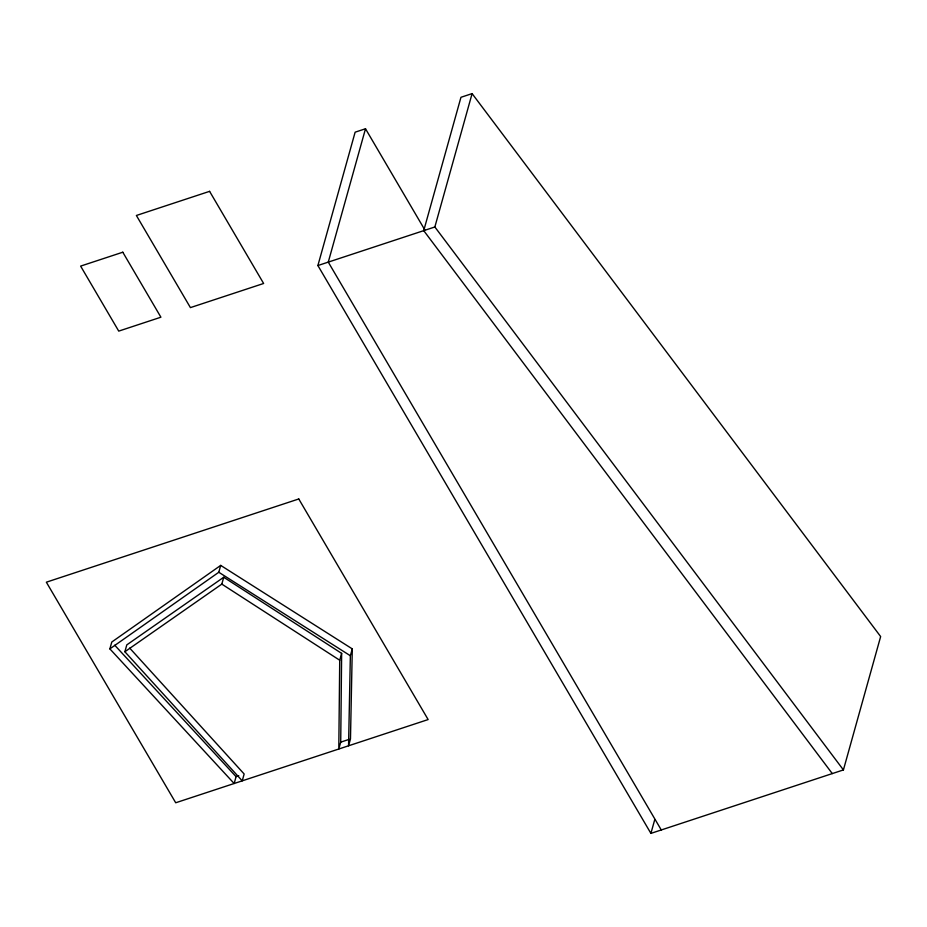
<?xml version="1.0" encoding="UTF-8"?>
<svg xmlns="http://www.w3.org/2000/svg" width="927" height="927" viewBox="0 0 927 927"><rect width="100%" height="100%" fill="white"/><g stroke="black" fill="none" stroke-linecap="round" stroke-linejoin="round"><path stroke-width="1.39" d="M341.646 653.373L339.722 660.233L338.795 749.004L340.719 742.145L341.646 653.373L223.731 577.254L126.79 644.891L124.878 651.751L242.237 780.847L244.149 773.987L129.699 648.089M352.283 648.888L350.36 655.748L348.564 745.795L350.476 738.935L352.283 648.888L220.707 565.4L111.796 642.017L109.873 648.877L234.16 783.512L236.072 776.652L238.76 775.76M109.873 648.877L218.795 572.26L220.707 565.4M124.878 651.751L221.82 584.114L223.731 577.254M832.284 773.582L423.732 230.638L460.962 97.289L472.098 93.615L880.65 636.559L843.419 769.92L650.905 833.385L317.891 265.539L355.134 132.179L365.505 128.76L424.786 229.85M365.505 128.76L328.274 262.109L661.275 829.966M843.419 769.92L434.856 226.976L472.098 93.615M650.905 833.385L654.786 819.491M317.891 265.539L434.856 226.976M340.719 742.145L349.259 739.329M218.795 572.26L350.36 655.748M221.82 584.114L339.722 660.233M114.728 645.204L236.072 776.652M209.595 191.344L136.385 215.481L190.417 307.613L263.627 283.477L209.595 191.344M122.793 252.214L80.626 266.107L118.737 331.113L160.904 317.208L122.793 252.214M298.772 498.969L46.35 582.191L175.713 802.77L428.135 719.561L298.772 498.969"/></g></svg>
